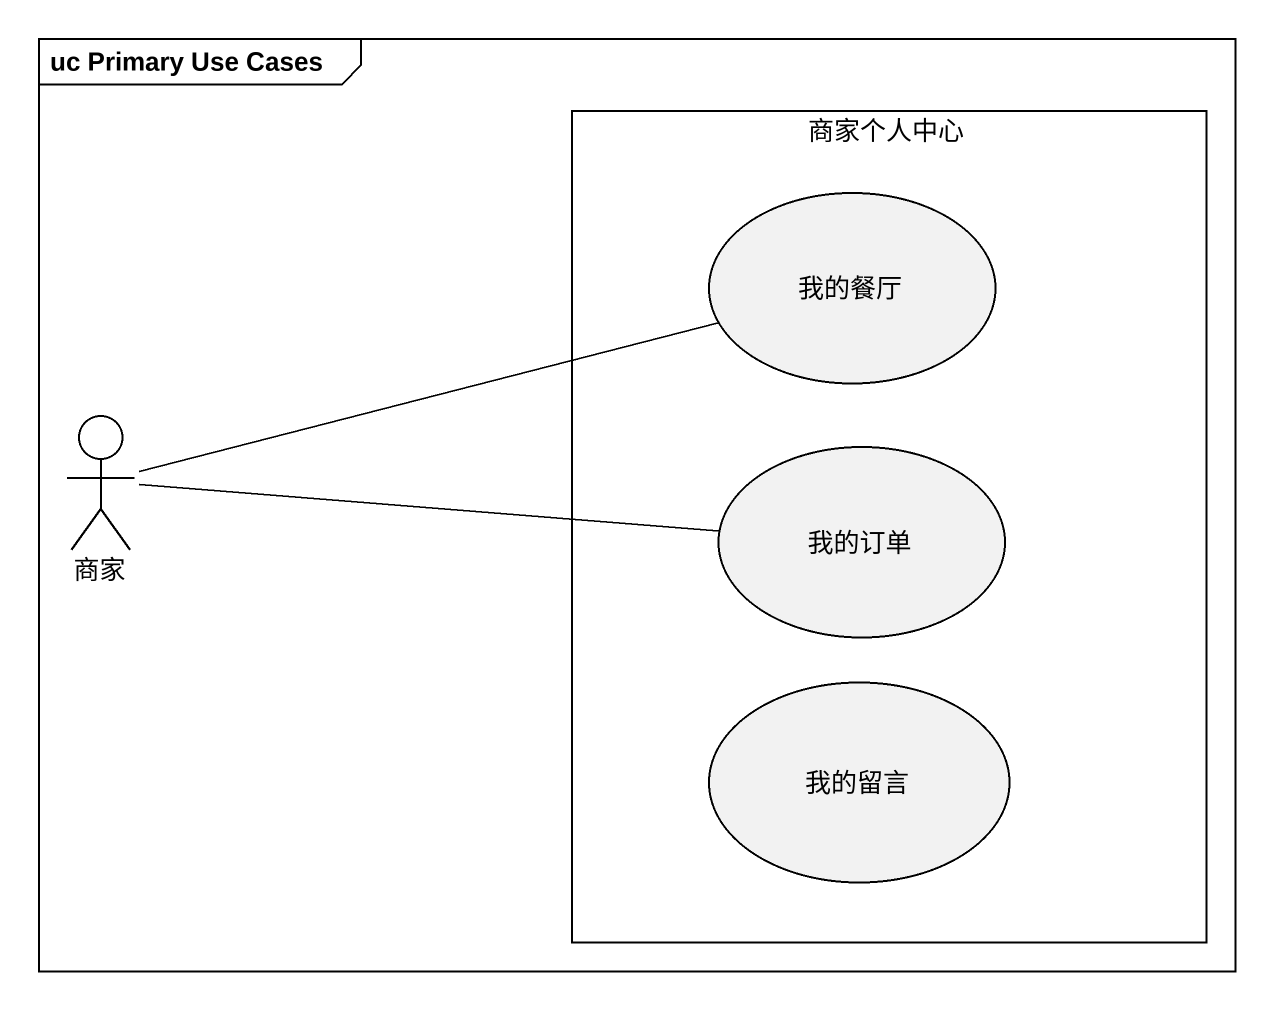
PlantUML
@startuml
mainframe uc Primary Use Cases
rectangle 商家个人中心 {
  usecase 我的餐厅
  usecase 我的订单
  usecase 我的留言
}
actor 商家
商家 -right- 我的餐厅
商家 -right- 我的订单
@enduml
